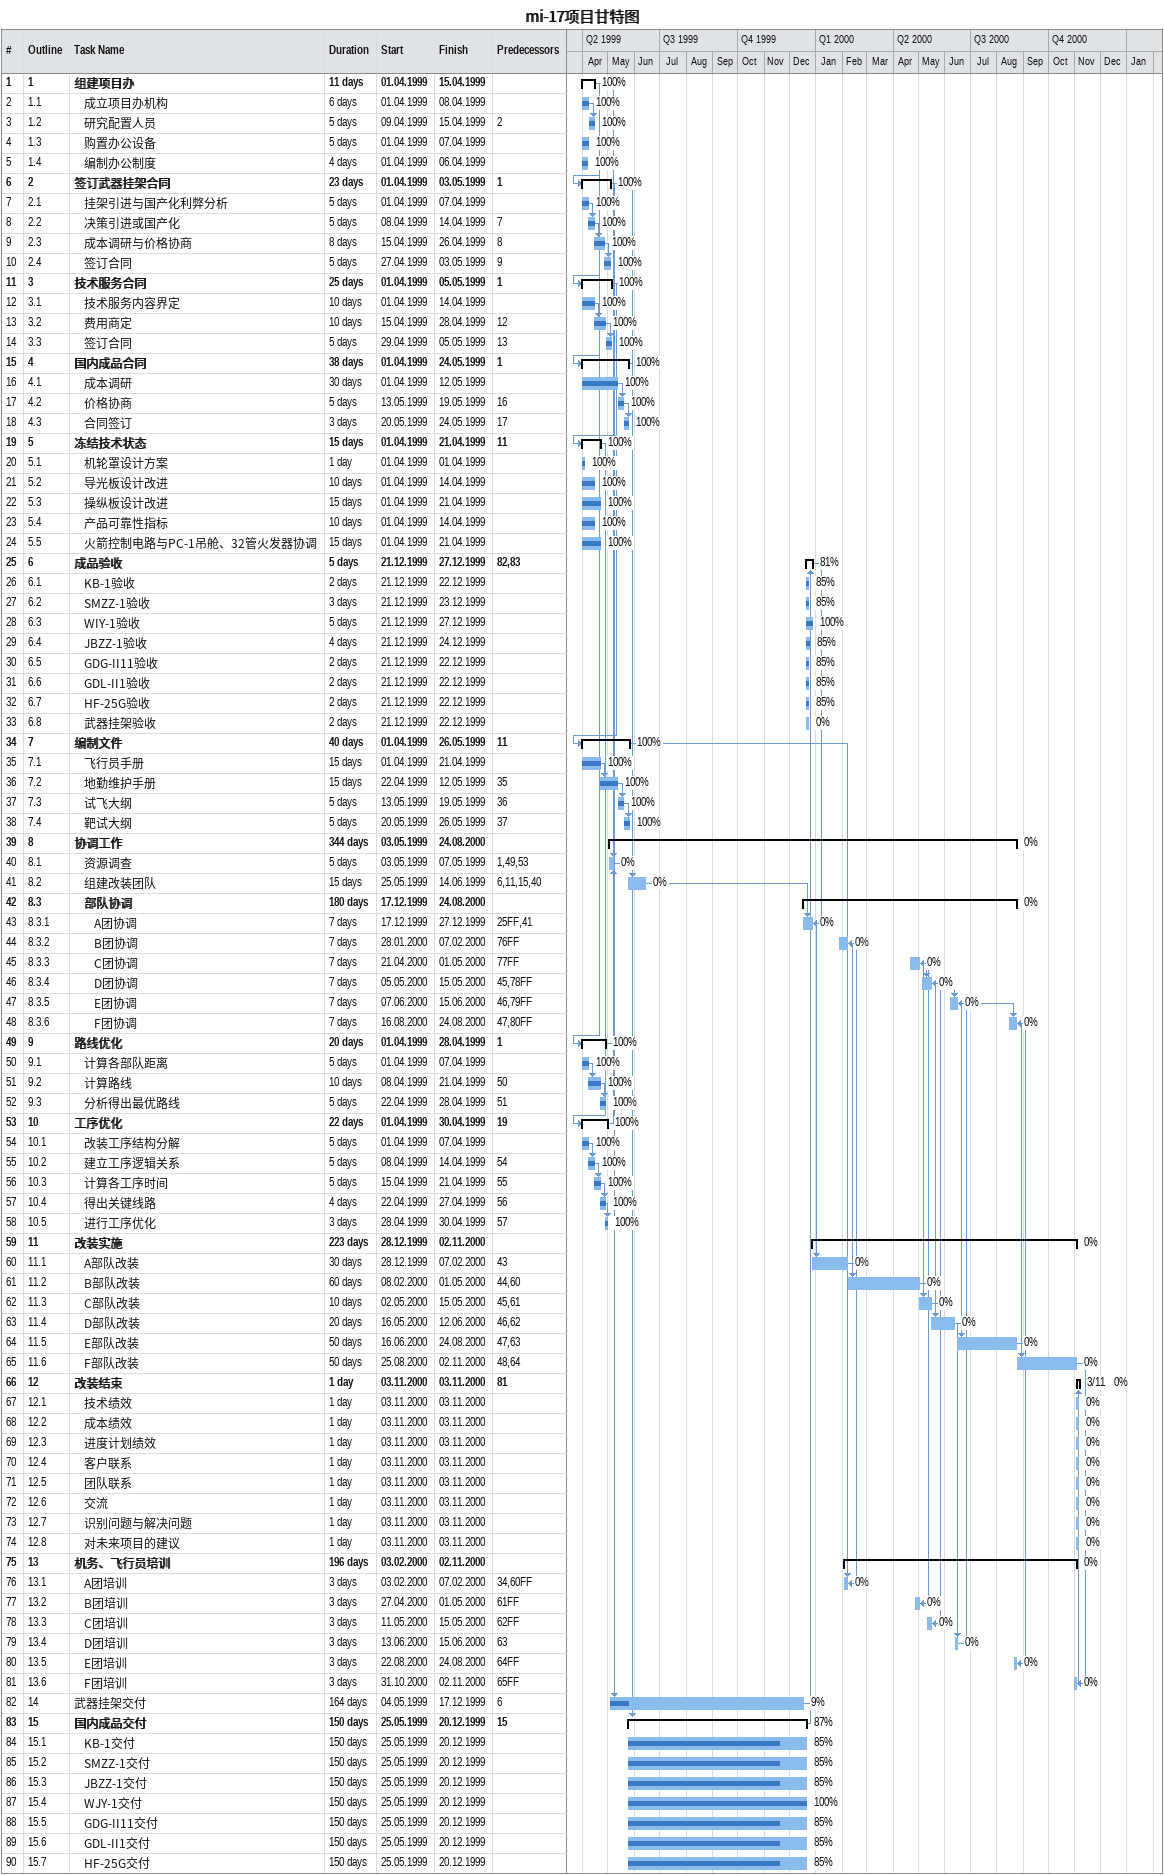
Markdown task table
mi-17项目甘特图

| ID | WBS | Task | Duration | Start | Finish | Predecessors | % complete |
|---|---|---|---|---|---|---|---|
| 1 | 1 | **组建项目办** | 11d | 1999-04-01 | 1999-04-15 |  | 100 |
| 2 | 1.1 | 成立项目办机构 | 6d | 1999-04-01 | 1999-04-08 |  | 100 |
| 3 | 1.2 | 研究配置人员 | 5d | 1999-04-09 | 1999-04-15 | 2 | 100 |
| 4 | 1.3 | 购置办公设备 | 5d | 1999-04-01 | 1999-04-07 |  | 100 |
| 5 | 1.4 | 编制办公制度 | 4d | 1999-04-01 | 1999-04-06 |  | 100 |
| 6 | 2 | **签订武器挂架合同** | 23d | 1999-04-01 | 1999-05-03 | 1 | 100 |
| 7 | 2.1 | 挂架引进与国产化利弊分析 | 5d | 1999-04-01 | 1999-04-07 |  | 100 |
| 8 | 2.2 | 决策引进或国产化 | 5d | 1999-04-08 | 1999-04-14 | 7 | 100 |
| 9 | 2.3 | 成本调研与价格协商 | 8d | 1999-04-15 | 1999-04-26 | 8 | 100 |
| 10 | 2.4 | 签订合同 | 5d | 1999-04-27 | 1999-05-03 | 9 | 100 |
| 11 | 3 | **技术服务合同** | 25d | 1999-04-01 | 1999-05-05 | 1 | 100 |
| 12 | 3.1 | 技术服务内容界定 | 10d | 1999-04-01 | 1999-04-14 |  | 100 |
| 13 | 3.2 | 费用商定 | 10d | 1999-04-15 | 1999-04-28 | 12 | 100 |
| 14 | 3.3 | 签订合同 | 5d | 1999-04-29 | 1999-05-05 | 13 | 100 |
| 15 | 4 | **国内成品合同** | 38d | 1999-04-01 | 1999-05-24 | 1 | 100 |
| 16 | 4.1 | 成本调研 | 30d | 1999-04-01 | 1999-05-12 |  | 100 |
| 17 | 4.2 | 价格协商 | 5d | 1999-05-13 | 1999-05-19 | 16 | 100 |
| 18 | 4.3 | 合同签订 | 3d | 1999-05-20 | 1999-05-24 | 17 | 100 |
| 19 | 5 | **冻结技术状态** | 15d | 1999-04-01 | 1999-04-21 | 11 | 100 |
| 20 | 5.1 | 机轮罩设计方案 | 1d | 1999-04-01 | 1999-04-01 |  | 100 |
| 21 | 5.2 | 导光板设计改进 | 10d | 1999-04-01 | 1999-04-14 |  | 100 |
| 22 | 5.3 | 操纵板设计改进 | 15d | 1999-04-01 | 1999-04-21 |  | 100 |
| 23 | 5.4 | 产品可靠性指标 | 10d | 1999-04-01 | 1999-04-14 |  | 100 |
| 24 | 5.5 | 火箭控制电路与PC-1吊舱、32管火发器协调 | 15d | 1999-04-01 | 1999-04-21 |  | 100 |
| 25 | 6 | **成品验收** | 5d | 1999-12-21 | 1999-12-27 | 82, 83 | 81 |
| 26 | 6.1 | KB-1验收 | 2d | 1999-12-21 | 1999-12-22 |  | 85 |
| 27 | 6.2 | SMZZ-1验收 | 3d | 1999-12-21 | 1999-12-23 |  | 85 |
| 28 | 6.3 | WIY-1验收 | 5d | 1999-12-21 | 1999-12-27 |  | 100 |
| 29 | 6.4 | JBZZ-1验收 | 4d | 1999-12-21 | 1999-12-24 |  | 85 |
| 30 | 6.5 | GDG-II11验收 | 2d | 1999-12-21 | 1999-12-22 |  | 85 |
| 31 | 6.6 | GDL-II1验收 | 2d | 1999-12-21 | 1999-12-22 |  | 85 |
| 32 | 6.7 | HF-25G验收 | 2d | 1999-12-21 | 1999-12-22 |  | 85 |
| 33 | 6.8 | 武器挂架验收 | 2d | 1999-12-21 | 1999-12-22 |  | 0 |
| 34 | 7 | **编制文件** | 40d | 1999-04-01 | 1999-05-26 | 11 | 100 |
| 35 | 7.1 | 飞行员手册 | 15d | 1999-04-01 | 1999-04-21 |  | 100 |
| 36 | 7.2 | 地勤维护手册 | 15d | 1999-04-22 | 1999-05-12 | 35 | 100 |
| 37 | 7.3 | 试飞大纲 | 5d | 1999-05-13 | 1999-05-19 | 36 | 100 |
| 38 | 7.4 | 靶试大纲 | 5d | 1999-05-20 | 1999-05-26 | 37 | 100 |
| 39 | 8 | **协调工作** | 344d | 1999-05-03 | 2000-08-24 |  | 0 |
| 40 | 8.1 | 资源调查 | 5d | 1999-05-03 | 1999-05-07 | 1, 49, 53 | 0 |
| 41 | 8.2 | 组建改装团队 | 15d | 1999-05-25 | 1999-06-14 | 6, 11, 15, 40 | 0 |
| 42 | 8.3 | **部队协调** | 180d | 1999-12-17 | 2000-08-24 |  | 0 |
| 43 | 8.3.1 | A团协调 | 7d | 1999-12-17 | 1999-12-27 | 25FF, 41 | 0 |
| 44 | 8.3.2 | B团协调 | 7d | 2000-01-28 | 2000-02-07 | 76FF | 0 |
| 45 | 8.3.3 | C团协调 | 7d | 2000-04-21 | 2000-05-01 | 77FF | 0 |
| 46 | 8.3.4 | D团协调 | 7d | 2000-05-05 | 2000-05-15 | 45, 78FF | 0 |
| 47 | 8.3.5 | E团协调 | 7d | 2000-06-07 | 2000-06-15 | 46, 79FF | 0 |
| 48 | 8.3.6 | F团协调 | 7d | 2000-08-16 | 2000-08-24 | 47, 80FF | 0 |
| 49 | 9 | **路线优化** | 20d | 1999-04-01 | 1999-04-28 | 1 | 100 |
| 50 | 9.1 | 计算各部队距离 | 5d | 1999-04-01 | 1999-04-07 |  | 100 |
| 51 | 9.2 | 计算路线 | 10d | 1999-04-08 | 1999-04-21 | 50 | 100 |
| 52 | 9.3 | 分析得出最优路线 | 5d | 1999-04-22 | 1999-04-28 | 51 | 100 |
| 53 | 10 | **工序优化** | 22d | 1999-04-01 | 1999-04-30 | 19 | 100 |
| 54 | 10.1 | 改装工序结构分解 | 5d | 1999-04-01 | 1999-04-07 |  | 100 |
| 55 | 10.2 | 建立工序逻辑关系 | 5d | 1999-04-08 | 1999-04-14 | 54 | 100 |
| 56 | 10.3 | 计算各工序时间 | 5d | 1999-04-15 | 1999-04-21 | 55 | 100 |
| 57 | 10.4 | 得出关键线路 | 4d | 1999-04-22 | 1999-04-27 | 56 | 100 |
| 58 | 10.5 | 进行工序优化 | 3d | 1999-04-28 | 1999-04-30 | 57 | 100 |
| 59 | 11 | **改装实施** | 223d | 1999-12-28 | 2000-11-02 |  | 0 |
| 60 | 11.1 | A部队改装 | 30d | 1999-12-28 | 2000-02-07 | 43 | 0 |
| 61 | 11.2 | B部队改装 | 60d | 2000-02-08 | 2000-05-01 | 44, 60 | 0 |
| 62 | 11.3 | C部队改装 | 10d | 2000-05-02 | 2000-05-15 | 45, 61 | 0 |
| 63 | 11.4 | D部队改装 | 20d | 2000-05-16 | 2000-06-12 | 46, 62 | 0 |
| 64 | 11.5 | E部队改装 | 50d | 2000-06-16 | 2000-08-24 | 47, 63 | 0 |
| 65 | 11.6 | F部队改装 | 50d | 2000-08-25 | 2000-11-02 | 48, 64 | 0 |
| 66 | 12 | **改装结束** | 1d | 2000-11-03 | 2000-11-03 | 81 | 0 |
| 67 | 12.1 | 技术绩效 | 1d | 2000-11-03 | 2000-11-03 |  | 0 |
| 68 | 12.2 | 成本绩效 | 1d | 2000-11-03 | 2000-11-03 |  | 0 |
| 69 | 12.3 | 进度计划绩效 | 1d | 2000-11-03 | 2000-11-03 |  | 0 |
| 70 | 12.4 | 客户联系 | 1d | 2000-11-03 | 2000-11-03 |  | 0 |
| 71 | 12.5 | 团队联系 | 1d | 2000-11-03 | 2000-11-03 |  | 0 |
| 72 | 12.6 | 交流 | 1d | 2000-11-03 | 2000-11-03 |  | 0 |
| 73 | 12.7 | 识别问题与解决问题 | 1d | 2000-11-03 | 2000-11-03 |  | 0 |
| 74 | 12.8 | 对未来项目的建议 | 1d | 2000-11-03 | 2000-11-03 |  | 0 |
| 75 | 13 | **机务、飞行员培训** | 196d | 2000-02-03 | 2000-11-02 |  | 0 |
| 76 | 13.1 | A团培训 | 3d | 2000-02-03 | 2000-02-07 | 34, 60FF | 0 |
| 77 | 13.2 | B团培训 | 3d | 2000-04-27 | 2000-05-01 | 61FF | 0 |
| 78 | 13.3 | C团培训 | 3d | 2000-05-11 | 2000-05-15 | 62FF | 0 |
| 79 | 13.4 | D团培训 | 3d | 2000-06-13 | 2000-06-15 | 63 | 0 |
| 80 | 13.5 | E团培训 | 3d | 2000-08-22 | 2000-08-24 | 64FF | 0 |
| 81 | 13.6 | F团培训 | 3d | 2000-10-31 | 2000-11-02 | 65FF | 0 |
| 82 | 14 | 武器挂架交付 | 164d | 1999-05-04 | 1999-12-17 | 6 | 9 |
| 83 | 15 | **国内成品交付** | 150d | 1999-05-25 | 1999-12-20 | 15 | 87 |
| 84 | 15.1 | KB-1交付 | 150d | 1999-05-25 | 1999-12-20 |  | 85 |
| 85 | 15.2 | SMZZ-1交付 | 150d | 1999-05-25 | 1999-12-20 |  | 85 |
| 86 | 15.3 | JBZZ-1交付 | 150d | 1999-05-25 | 1999-12-20 |  | 85 |
| 87 | 15.4 | WJY-1交付 | 150d | 1999-05-25 | 1999-12-20 |  | 100 |
| 88 | 15.5 | GDG-II11交付 | 150d | 1999-05-25 | 1999-12-20 |  | 85 |
| 89 | 15.6 | GDL-II1交付 | 150d | 1999-05-25 | 1999-12-20 |  | 85 |
| 90 | 15.7 | HF-25G交付 | 150d | 1999-05-25 | 1999-12-20 |  | 85 |
